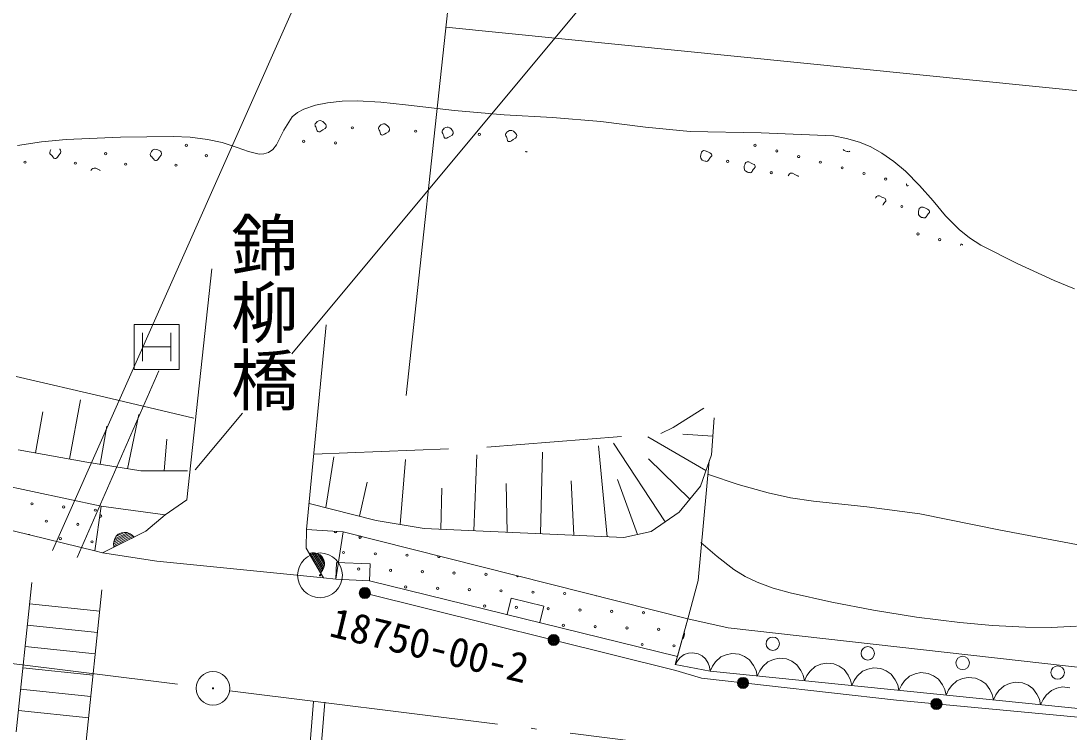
# Model space of a CAD drawing. Units: millimetres, scale not verified. Extents: x 69965 to 709965, y -3686 to 356314.
# Drawn here: x 290731 to 337327, y 273543 to 305167 of the extents above; entities that cross this region are included whole.
import ezdxf
from ezdxf.enums import TextEntityAlignment as Align

# ---------------------------------------------------------------- set-up
doc = ezdxf.new("R2010")
doc.units = ezdxf.units.MM
doc.header["$LTSCALE"] = 1000
for name, pattern in [('DASHED', [7.5, 6, -1.5]), ('DASHED_SPACED', [12, 6, -6]), ('LONG_DASHED_DOTTED', [15.25, 12, -1.5, 0.25, -1.5])]:
    doc.linetypes.add(name, pattern=pattern)
doc.layers.add('S-BGD', color=7, linetype='Continuous', lineweight=13)
doc.styles.add('@ＭＳ ゴシック', font='')
doc.styles.add('ＭＳ ゴシック', font='')
doc.styles.get('@ＭＳ ゴシック').set_extended_font_data('@MS Gothic')
doc.styles.get('ＭＳ ゴシック').set_extended_font_data('MS Gothic')

# ---------------------------------------------------------------- blocks, each defined once
blk = doc.blocks.new('BUHIN1')
at = {"color": 7, "linetype": 'Continuous', "lineweight": 13}
for radius in [0.995, 0.03]:
    blk.add_circle((0, 0), radius, dxfattribs=at)

msp = doc.modelspace()

# ---------------------------------------------------------------- linework, layer by layer
at = {"layer": 'S-BGD'}
for p, q in [((324238, 316141), (302768, 290356)), ((292137, 281617), (303598, 307461)), ((309707, 305673), (307863, 288506)), ((309622, 304886), (348296, 300991)), ((303821, 301415), (304353, 301526)), ((304353, 301526), (305017, 301602)), ((305017, 301602), (305675, 301616)), ((305675, 301616), (306736, 301556)), ((306736, 301556), (307822, 301432)), ((302781, 300903), (303024, 301098)), ((303024, 301098), (303310, 301248)), ((303310, 301248), (303821, 301415)), ((307822, 301432), (310011, 301180)), ((310011, 301180), (312212, 300986)), ((302420, 300313), (302781, 300903)), ((303802, 300561), (303816, 300593)), ((303804, 300534), (303802, 300561)), ((303816, 300593), (303839, 300620)), ((303839, 300620), (303863, 300647)), ((303863, 300647), (303904, 300689)), ((303904, 300689), (303974, 300723)), ((303974, 300723), (304030, 300734)), ((304030, 300734), (304077, 300731)), ((304077, 300731), (304149, 300698)), ((304149, 300698), (304202, 300654)), ((304202, 300654), (304241, 300607)), ((304241, 300607), (304282, 300557)), ((304282, 300557), (304296, 300505)), ((306688, 300503), (306728, 300545)), ((306728, 300545), (306799, 300578)), ((306799, 300578), (306855, 300589)), ((306855, 300589), (306902, 300587)), ((306902, 300587), (306974, 300553)), ((306974, 300553), (307027, 300509)), ((312212, 300986), (314365, 300874)), ((314365, 300874), (316515, 300702)), ((316515, 300702), (318499, 300449)), ((302091, 299655), (302420, 300313)), ((303813, 300489), (303804, 300534)), ((303838, 300452), (303813, 300489)), ((303857, 300410), (303838, 300452)), ((303875, 300354), (303857, 300410)), ((303895, 300274), (303875, 300354)), ((303932, 300246), (303895, 300274)), ((303973, 300238), (303932, 300246)), ((304012, 300240), (303973, 300238)), ((304061, 300269), (304012, 300240)), ((304145, 300324), (304061, 300269)), ((304249, 300382), (304145, 300324)), ((304293, 300447), (304249, 300382)), ((304296, 300505), (304293, 300447)), ((306627, 300417), (306641, 300449)), ((306629, 300389), (306627, 300417)), ((306638, 300345), (306629, 300389)), ((306663, 300308), (306638, 300345)), ((306641, 300449), (306664, 300475)), ((306682, 300265), (306663, 300308)), ((306664, 300475), (306688, 300503)), ((306700, 300209), (306682, 300265)), ((306720, 300129), (306700, 300209)), ((306757, 300101), (306720, 300129)), ((306798, 300094), (306757, 300101)), ((306837, 300096), (306798, 300094)), ((306886, 300125), (306837, 300096)), ((306970, 300179), (306886, 300125)), ((307073, 300238), (306970, 300179)), ((307027, 300509), (307066, 300462)), ((307066, 300462), (307107, 300413)), ((307118, 300303), (307073, 300238)), ((307107, 300413), (307121, 300361)), ((307121, 300361), (307118, 300303)), ((309452, 300273), (309466, 300305)), ((309454, 300245), (309452, 300273)), ((309463, 300201), (309454, 300245)), ((309487, 300163), (309463, 300201)), ((309466, 300305), (309488, 300331)), ((309506, 300121), (309487, 300163)), ((309488, 300331), (309512, 300359)), ((309525, 300065), (309506, 300121)), ((309512, 300359), (309553, 300400)), ((309553, 300400), (309624, 300434)), ((309624, 300434), (309679, 300445)), ((309679, 300445), (309727, 300443)), ((309727, 300443), (309799, 300409)), ((309898, 300093), (309795, 300035)), ((309799, 300409), (309852, 300365)), ((309852, 300365), (309891, 300318)), ((309891, 300318), (309932, 300268)), ((309943, 300159), (309898, 300093)), ((309932, 300268), (309946, 300216)), ((309946, 300216), (309943, 300159)), ((312276, 300128), (312290, 300160)), ((312279, 300101), (312276, 300128)), ((312288, 300056), (312279, 300101)), ((312290, 300160), (312313, 300187)), ((312313, 300187), (312337, 300214)), ((312337, 300214), (312378, 300256)), ((312378, 300256), (312449, 300290)), ((312449, 300290), (312504, 300301)), ((312504, 300301), (312552, 300298)), ((312552, 300298), (312624, 300265)), ((312624, 300265), (312677, 300221)), ((312677, 300221), (312715, 300174)), ((312715, 300174), (312757, 300124)), ((312757, 300124), (312770, 300072)), ((318499, 300449), (320487, 300256)), ((320487, 300256), (323634, 300187)), ((323634, 300187), (326849, 300054)), ((290570, 299625), (291651, 299789)), ((291651, 299789), (292744, 299892)), ((292744, 299892), (295156, 299995)), ((295156, 299995), (297499, 300035)), ((297499, 300035), (298257, 299996)), ((298257, 299996), (299031, 299896)), ((299031, 299896), (299674, 299755)), ((299674, 299755), (300350, 299542)), ((301922, 299452), (302091, 299655)), ((309545, 299985), (309525, 300065)), ((309582, 299957), (309545, 299985)), ((309623, 299950), (309582, 299957)), ((309662, 299952), (309623, 299950)), ((309711, 299980), (309662, 299952)), ((309795, 300035), (309711, 299980)), ((312312, 300019), (312288, 300056)), ((312331, 299977), (312312, 300019)), ((312350, 299921), (312331, 299977)), ((312369, 299841), (312350, 299921)), ((312407, 299813), (312369, 299841)), ((312448, 299805), (312407, 299813)), ((312486, 299807), (312448, 299805)), ((312535, 299836), (312486, 299807)), ((312620, 299891), (312535, 299836)), ((312723, 299949), (312620, 299891)), ((312767, 300014), (312723, 299949)), ((312770, 300072), (312767, 300014)), ((326849, 300054), (327439, 299944)), ((327439, 299944), (328006, 299777)), ((328006, 299777), (328513, 299564)), ((292008, 299296), (292011, 299331)), ((292020, 299271), (292008, 299296)), ((292011, 299331), (292023, 299363)), ((292044, 299233), (292020, 299271)), ((292023, 299363), (292036, 299398)), ((292036, 299398), (292060, 299451)), ((292080, 299206), (292044, 299233)), ((292112, 299173), (292080, 299206)), ((292149, 299126), (292112, 299173)), ((292413, 299192), (292353, 299111)), ((292489, 299282), (292413, 299192)), ((292439, 299471), (292461, 299458)), ((292461, 299458), (292491, 299414)), ((292509, 299359), (292489, 299282)), ((292491, 299414), (292509, 299359)), ((296480, 299208), (296482, 299242)), ((296491, 299182), (296480, 299208)), ((296482, 299242), (296494, 299275)), ((296515, 299144), (296491, 299182)), ((296494, 299275), (296507, 299309)), ((296507, 299309), (296531, 299362)), ((296531, 299362), (296585, 299419)), ((296585, 299419), (296634, 299448)), ((296634, 299448), (296679, 299462)), ((296679, 299462), (296759, 299455)), ((296759, 299455), (296823, 299432)), ((296823, 299432), (296876, 299402)), ((296876, 299402), (296932, 299369)), ((296961, 299194), (296884, 299103)), ((296932, 299369), (296963, 299325)), ((296980, 299270), (296961, 299194)), ((296963, 299325), (296980, 299270)), ((300350, 299542), (300840, 299361)), ((300840, 299361), (301317, 299248)), ((301317, 299248), (301531, 299252)), ((301531, 299252), (301734, 299316)), ((301734, 299316), (301922, 299452)), ((320947, 299142), (320954, 299210)), ((320954, 299210), (320972, 299269)), ((320972, 299269), (320991, 299330)), ((320991, 299330), (321027, 299370)), ((321027, 299370), (321076, 299400)), ((321076, 299400), (321156, 299398)), ((321156, 299398), (321261, 299344)), ((321261, 299344), (321353, 299304)), ((321353, 299304), (321404, 299279)), ((321441, 299163), (321385, 299102)), ((321404, 299279), (321427, 299248)), ((321427, 299248), (321444, 299209)), ((321444, 299209), (321441, 299163)), ((327332, 299412), (327292, 299452)), ((327399, 299372), (327332, 299412)), ((327456, 299361), (327399, 299372)), ((327493, 299356), (327456, 299361)), ((327527, 299351), (327493, 299356)), ((327561, 299357), (327527, 299351)), ((327580, 299372), (327561, 299357)), ((328513, 299564), (329006, 299290)), ((329006, 299290), (329538, 298917)), ((292195, 299058), (292149, 299126)), ((292240, 299045), (292195, 299058)), ((292281, 299052), (292240, 299045)), ((292317, 299067), (292281, 299052)), ((292353, 299111), (292317, 299067)), ((296551, 299117), (296515, 299144)), ((296584, 299084), (296551, 299117)), ((296620, 299038), (296584, 299084)), ((296666, 298970), (296620, 299038)), ((296711, 298956), (296666, 298970)), ((296752, 298964), (296711, 298956)), ((296788, 298979), (296752, 298964)), ((296824, 299023), (296788, 298979)), ((296884, 299103), (296824, 299023)), ((320958, 299063), (320947, 299142)), ((320982, 299022), (320958, 299063)), ((321022, 298982), (320982, 299022)), ((321089, 298942), (321022, 298982)), ((321147, 298930), (321089, 298942)), ((321183, 298925), (321147, 298930)), ((321217, 298921), (321183, 298925)), ((321252, 298927), (321217, 298921)), ((321273, 298944), (321252, 298927)), ((321305, 298976), (321273, 298944)), ((321323, 299017), (321305, 298976)), ((321348, 299056), (321323, 299017)), ((321385, 299102), (321348, 299056)), ((322883, 298640), (322890, 298708)), ((322890, 298708), (322908, 298767)), ((322908, 298767), (322927, 298828)), ((322927, 298828), (322963, 298868)), ((322963, 298868), (323012, 298898)), ((323012, 298898), (323092, 298896)), ((323092, 298896), (323197, 298842)), ((323197, 298842), (323289, 298802)), ((323289, 298802), (323340, 298777)), ((323340, 298777), (323363, 298746)), ((323363, 298746), (323379, 298707)), ((323379, 298707), (323377, 298661)), ((329538, 298917), (330049, 298484)), ((293830, 298521), (293885, 298577)), ((293885, 298577), (293933, 298607)), ((293933, 298607), (293979, 298621)), ((293979, 298621), (294058, 298614)), ((294058, 298614), (294123, 298591)), ((294123, 298591), (294176, 298561)), ((294176, 298561), (294232, 298528)), ((294232, 298528), (294246, 298507)), ((322894, 298561), (322883, 298640)), ((322918, 298520), (322894, 298561)), ((322958, 298480), (322918, 298520)), ((323025, 298440), (322958, 298480)), ((323083, 298428), (323025, 298440)), ((323119, 298424), (323083, 298428)), ((323153, 298419), (323119, 298424)), ((323188, 298425), (323153, 298419)), ((323209, 298442), (323188, 298425)), ((323241, 298474), (323209, 298442)), ((323259, 298515), (323241, 298474)), ((323284, 298554), (323259, 298515)), ((323321, 298600), (323284, 298554)), ((323377, 298661), (323321, 298600)), ((324847, 298275), (324863, 298327)), ((324863, 298327), (324899, 298367)), ((324899, 298367), (324948, 298396)), ((324948, 298396), (325028, 298394)), ((325028, 298394), (325133, 298340)), ((325133, 298340), (325225, 298300)), ((325225, 298300), (325276, 298275)), ((325276, 298275), (325294, 298250)), ((330049, 298484), (330684, 297846)), ((330684, 297846), (331280, 297162)), ((328722, 297281), (328735, 297323)), ((328735, 297323), (328771, 297363)), ((328771, 297363), (328820, 297392)), ((328820, 297392), (328899, 297391)), ((328899, 297391), (329005, 297337)), ((329005, 297337), (329097, 297296)), ((329097, 297296), (329148, 297271)), ((329067, 297009), (329049, 296968)), ((329092, 297048), (329067, 297009)), ((329129, 297095), (329092, 297048)), ((329184, 297155), (329129, 297095)), ((329148, 297271), (329171, 297240)), ((329171, 297240), (329187, 297202)), ((329187, 297202), (329184, 297155)), ((330652, 296759), (330671, 296821)), ((330671, 296821), (330707, 296861)), ((330707, 296861), (330756, 296890)), ((330756, 296890), (330835, 296889)), ((330835, 296889), (330941, 296835)), ((330941, 296835), (331033, 296794)), ((331280, 297162), (331841, 296506)), ((330627, 296632), (330634, 296701)), ((330638, 296554), (330627, 296632)), ((330634, 296701), (330652, 296759)), ((330662, 296513), (330638, 296554)), ((330702, 296472), (330662, 296513)), ((330769, 296432), (330702, 296472)), ((330826, 296421), (330769, 296432)), ((330863, 296416), (330826, 296421)), ((330897, 296411), (330863, 296416)), ((330932, 296417), (330897, 296411)), ((330953, 296434), (330932, 296417)), ((330985, 296466), (330953, 296434)), ((331003, 296507), (330985, 296466)), ((331028, 296546), (331003, 296507)), ((331065, 296593), (331028, 296546)), ((331033, 296794), (331084, 296769)), ((331120, 296653), (331065, 296593)), ((331084, 296769), (331107, 296738)), ((331107, 296738), (331123, 296700)), ((331123, 296700), (331120, 296653)), ((331841, 296506), (332444, 295894)), ((332444, 295894), (332906, 295523)), ((332906, 295523), (333406, 295199)), ((333406, 295199), (335028, 294380)), ((298111, 283867), (299222, 294140)), ((335028, 294380), (336670, 293618)), ((336670, 293618), (337576, 293250)), ((295765, 289668), (295765, 291668)), ((295765, 291668), (297765, 291668)), ((296140, 291293), (296140, 290043)), ((297390, 291293), (297390, 290043)), ((297765, 291668), (297765, 289668)), ((303427, 282551), (304301, 291653)), ((296140, 290668), (297390, 290668)), ((296856, 289602), (293226, 281299)), ((297765, 289668), (295765, 289668)), ((290524, 289350), (294478, 288442)), ((294478, 288442), (298422, 287508)), ((292894, 285684), (293375, 288312)), ((291372, 285955), (291697, 287780)), ((295464, 285254), (295969, 287672)), ((300574, 287720), (298474, 285198)), ((321548, 287516), (321427, 285874)), ((294258, 285451), (294548, 287139)), ((297099, 285155), (297213, 286570)), ((321183, 285174), (318598, 286665)), ((321488, 286695), (320152, 286794)), ((282131, 286188), (294297, 283593)), ((316793, 282226), (316408, 286269)), ((319374, 282893), (317077, 286391)), ((293655, 285549), (290611, 286090)), ((304286, 283524), (304636, 285783)), ((307586, 282771), (307830, 285661)), ((310871, 282490), (310993, 285874)), ((313832, 282358), (313913, 285995)), ((320469, 283897), (318628, 285691)), ((321427, 285874), (320940, 284475)), ((296066, 285155), (293655, 285549)), ((294013, 281605), (279778, 285053)), ((298133, 285155), (296066, 285155)), ((315313, 282292), (315191, 284718)), ((318142, 282330), (317259, 284779)), ((321303, 284999), (322613, 284559)), ((305776, 283144), (306126, 284657)), ((309391, 282556), (309442, 284383)), ((312352, 282424), (312301, 284596)), ((320940, 284475), (319997, 283319)), ((322613, 284559), (323944, 284175)), ((297146, 283197), (298111, 283867)), ((323944, 284175), (324946, 283962)), ((324946, 283962), (325961, 283809)), ((325961, 283809), (328330, 283561)), ((294297, 283593), (294013, 281605)), ((294013, 281605), (294297, 283593)), ((294297, 283593), (297146, 283197)), ((306522, 282954), (303540, 283714)), ((319997, 283319), (318750, 282467)), ((328330, 283561), (330689, 283254)), ((297146, 283197), (296279, 282470)), ((308651, 282589), (306522, 282954)), ((330689, 283254), (334281, 282521)), ((296279, 282470), (294350, 281519)), ((295531, 282380), (294879, 282058)), ((294905, 282141), (295448, 282408)), ((295315, 282412), (294981, 282248)), ((295059, 282337), (295198, 282405)), ((295198, 282405), (295320, 282423)), ((295320, 282423), (295446, 282418)), ((295446, 282418), (295582, 282363)), ((303409, 281717), (303427, 282551)), ((303427, 282551), (305059, 282440)), ((305059, 282440), (304723, 280335)), ((305057, 282447), (320380, 278579)), ((317533, 282193), (308651, 282589)), ((318750, 282467), (317533, 282193)), ((334281, 282521), (337889, 281846)), ((294851, 281894), (294860, 282007)), ((295663, 282305), (294856, 281907)), ((294860, 282007), (294898, 282149)), ((294861, 281840), (295713, 282260)), ((294862, 281980), (295599, 282344)), ((295763, 282215), (294866, 281773)), ((294898, 282149), (294971, 282251)), ((294971, 282251), (295059, 282337)), ((295582, 282363), (295679, 282302)), ((295679, 282302), (295763, 282215)), ((320961, 281976), (321676, 281352)), ((294350, 281519), (294013, 281605)), ((294350, 281519), (296778, 281146)), ((294866, 281773), (294851, 281894)), ((304187, 280401), (303409, 281717)), ((303544, 281489), (303663, 281514)), ((304053, 280629), (303544, 281489)), ((303610, 281500), (304094, 280682)), ((303663, 281514), (303776, 281514)), ((304135, 280735), (303677, 281510)), ((303749, 281510), (304168, 280802)), ((303776, 281514), (303920, 281486)), ((304199, 280872), (303829, 281498)), ((303913, 281478), (304221, 280958)), ((303920, 281486), (304028, 281422)), ((296778, 281146), (304187, 280401)), ((304215, 281091), (304025, 281411)), ((304028, 281422), (304120, 281340)), ((304120, 281340), (304199, 281206)), ((304199, 281206), (304227, 281086)), ((304227, 281086), (304231, 280961)), ((304757, 281085), (304726, 280335)), ((306256, 281022), (304757, 281085)), ((306225, 280273), (306256, 281022)), ((321676, 281352), (322428, 280774)), ((304133, 280720), (304053, 280629)), ((304186, 280821), (304133, 280720)), ((304231, 280961), (304186, 280821)), ((322428, 280774), (322924, 280467)), ((291207, 280193), (290520, 273546)), ((304723, 280335), (304187, 280401)), ((306228, 280273), (304723, 280335)), ((319920, 276907), (306228, 280273)), ((322924, 280467), (323457, 280207)), ((323457, 280207), (324177, 279943)), ((294331, 279870), (293635, 273138)), ((306019, 279725), (319847, 276287)), ((324177, 279943), (324933, 279731)), ((324933, 279731), (326786, 279314)), ((294233, 278920), (291109, 279243)), ((312525, 279497), (312346, 278769)), ((313982, 279139), (312525, 279497)), ((313803, 278411), (313982, 279139)), ((326786, 279314), (328634, 278960)), ((328634, 278960), (330544, 278659)), ((330544, 278659), (332475, 278416)), ((294134, 277971), (291011, 278294)), ((319816, 276551), (320380, 278579)), ((320380, 278579), (319920, 276907)), ((320380, 278579), (322169, 278177)), ((332475, 278416), (333926, 278281)), ((333926, 278281), (335397, 278205)), ((335397, 278205), (336528, 278198)), ((336528, 278198), (337665, 278251)), ((322169, 278177), (342722, 275853)), ((294036, 277021), (290913, 277344)), ((320032, 276851), (319913, 276717)), ((320216, 276991), (320032, 276851)), ((320405, 277051), (320216, 276991)), ((320599, 277073), (320405, 277051)), ((320839, 277025), (320599, 277073)), ((321009, 276932), (320839, 277025)), ((321161, 276805), (321009, 276932)), ((321279, 276605), (321161, 276805)), ((321843, 276882), (321615, 276671)), ((322086, 276984), (321843, 276882)), ((322341, 277038), (322086, 276984)), ((322667, 277005), (322341, 277038)), ((322905, 276901), (322667, 277005)), ((323124, 276752), (322905, 276901)), ((324441, 276825), (324186, 276771)), ((324766, 276792), (324441, 276825)), ((325005, 276689), (324766, 276792)), ((293938, 276071), (290814, 276395)), ((319913, 276717), (319816, 276551)), ((321365, 276246), (319816, 276551)), ((321342, 276436), (321279, 276605)), ((321365, 276246), (321342, 276436)), ((321473, 276479), (321365, 276246)), ((321615, 276671), (321473, 276479)), ((323305, 276500), (323124, 276752)), ((323410, 276283), (323305, 276500)), ((323714, 276459), (323573, 276266)), ((323942, 276669), (323714, 276459)), ((324186, 276771), (323942, 276669)), ((325223, 276539), (325005, 276689)), ((325404, 276287), (325223, 276539)), ((326042, 276456), (325814, 276246)), ((326286, 276559), (326042, 276456)), ((326540, 276613), (326286, 276559)), ((326866, 276580), (326540, 276613)), ((327105, 276476), (326866, 276580)), ((327323, 276326), (327105, 276476)), ((327504, 276075), (327323, 276326)), ((328385, 276346), (328142, 276244)), ((328640, 276400), (328385, 276346)), ((328965, 276367), (328640, 276400)), ((329204, 276263), (328965, 276367)), ((319847, 276287), (320980, 275936)), ((320980, 275936), (329651, 274959)), ((338162, 274544), (321365, 276246)), ((323464, 276033), (323410, 276283)), ((323573, 276266), (323464, 276033)), ((325510, 276070), (325404, 276287)), ((325564, 275821), (325510, 276070)), ((325672, 276054), (325564, 275821)), ((325814, 276246), (325672, 276054)), ((327609, 275857), (327504, 276075)), ((327664, 275608), (327609, 275857)), ((327913, 276033), (327772, 275841)), ((328142, 276244), (327913, 276033)), ((329422, 276114), (329204, 276263)), ((329604, 275862), (329422, 276114)), ((329709, 275645), (329604, 275862)), ((330241, 276031), (330013, 275821)), ((330485, 276133), (330241, 276031)), ((330740, 276187), (330485, 276133)), ((331065, 276154), (330740, 276187)), ((331304, 276050), (331065, 276154)), ((331522, 275901), (331304, 276050)), ((331703, 275649), (331522, 275901)), ((332585, 275921), (332341, 275818)), ((332839, 275974), (332585, 275921)), ((333165, 275942), (332839, 275974)), ((333403, 275838), (333165, 275942)), ((293840, 275122), (290716, 275445)), ((327772, 275841), (327664, 275608)), ((329763, 275395), (329709, 275645)), ((329872, 275628), (329763, 275395)), ((330013, 275821), (329872, 275628)), ((331809, 275432), (331703, 275649)), ((331863, 275183), (331809, 275432)), ((331971, 275415), (331863, 275183)), ((332113, 275608), (331971, 275415)), ((332341, 275818), (332113, 275608)), ((333622, 275688), (333403, 275838)), ((333803, 275437), (333622, 275688)), ((333908, 275219), (333803, 275437)), ((334212, 275395), (334071, 275203)), ((334440, 275605), (334212, 275395)), ((334684, 275708), (334440, 275605)), ((334939, 275762), (334684, 275708)), ((335264, 275729), (334939, 275762)), ((335503, 275625), (335264, 275729)), ((335721, 275476), (335503, 275625)), ((335902, 275224), (335721, 275476)), ((336540, 275393), (336312, 275183)), ((336784, 275495), (336540, 275393)), ((337038, 275549), (336784, 275495)), ((337364, 275516), (337038, 275549)), ((329651, 274959), (341683, 273827)), ((333962, 274970), (333908, 275219)), ((334071, 275203), (333962, 274970)), ((336008, 275007), (335902, 275224)), ((336062, 274757), (336008, 275007)), ((336170, 274990), (336062, 274757)), ((336312, 275183), (336170, 274990)), ((293742, 274172), (290618, 274495)), ((303736, 274904), (303496, 271848)), ((304234, 274865), (303992, 271783))]:
    msp.add_line(p, q, dxfattribs=at)
at = {"layer": 'S-BGD', "linetype": 'DASHED_SPACED'}
for p, q in [((319723, 287091), (321092, 287942)), ((319176, 286817), (319723, 287091)), ((311449, 286208), (319176, 286817)), ((303749, 285906), (311449, 286208))]:
    msp.add_line(p, q, dxfattribs=at)
at = {"layer": 'S-BGD', "linetype": 'DASHED'}
for p, q in [((321328, 285604), (320834, 280285)), ((320834, 280285), (320380, 278579))]:
    msp.add_line(p, q, dxfattribs=at)
at = {"layer": 'S-BGD', "linetype": 'LONG_DASHED_DOTTED'}
for p, q in [((285789, 277160), (298522, 275569)), ((300011, 275383), (355430, 268456))]:
    msp.add_line(p, q, dxfattribs=at)
at = {"layer": 'S-BGD'}
for centre, radius in [((305458, 300412), 49.8), ((308283, 300267), 49.8), ((311108, 300123), 49.8), ((298085, 299640), 49.8), ((303304, 299814), 49.8), ((304716, 299742), 49.8), ((323369, 299639), 49.8), ((294500, 299263), 49.8), ((298971, 299175), 49.8), ((324337, 299388), 49.8), ((325305, 299137), 49.8), ((290914, 298887), 49.8), ((293149, 298843), 49.8), ((295385, 298799), 49.8), ((297621, 298754), 49.8), ((322150, 298922), 49.8), ((326273, 298886), 49.8), ((327241, 298635), 49.8), ((324086, 298420), 49.8), ((328209, 298384), 49.8), ((329177, 298133), 49.8), ((329894, 296914), 49.8), ((330611, 295695), 49.8), ((331579, 295445), 49.8), ((291221, 283694), 49.8), ((292628, 283553), 49.8), ((294035, 283411), 49.8), ((291854, 282920), 49.8), ((293261, 282778), 49.8), ((292486, 282146), 49.8), ((293894, 282004), 49.8), ((305072, 281529), 49.8), ((306485, 281470), 49.8), ((307898, 281411), 49.8), ((305749, 280793), 49.8), ((307162, 280734), 49.8), ((308575, 280675), 49.8), ((309988, 280616), 49.8), ((311401, 280558), 49.8), ((307839, 279998), 49.8), ((306019, 279725), 249), ((306019, 279725), 220), ((306019, 279725), 191), ((306019, 279725), 161), ((306019, 279725), 132), ((306019, 279725), 97.5), ((306019, 279725), 67.5), ((306019, 279725), 38.7), ((306019, 279725), 7.5), ((309252, 279939), 49.8), ((310665, 279880), 49.8), ((312078, 279822), 49.8), ((313491, 279763), 49.8), ((314904, 279704), 49.8), ((311342, 279145), 49.8), ((312755, 279086), 49.8), ((314168, 279027), 49.8), ((315581, 278968), 49.8), ((316994, 278909), 49.8), ((318407, 278850), 49.8), ((314845, 278291), 49.8), ((316258, 278232), 49.8), ((317671, 278173), 49.8), ((314413, 277638), 249), ((314413, 277638), 220), ((314413, 277638), 191), ((314413, 277638), 161), ((314413, 277638), 132), ((314413, 277638), 97.5), ((319084, 278114), 49.8), ((324157, 277471), 298), ((314413, 277638), 67.5), ((314413, 277638), 38.7), ((314413, 277638), 7.5), ((318348, 277437), 49.8), ((319761, 277378), 49.8), ((328378, 277043), 298), ((332599, 276616), 298), ((336820, 276188), 298), ((299268, 275487), 746), ((322832, 275727), 249), ((322832, 275727), 220), ((322832, 275727), 191), ((322832, 275727), 161), ((322832, 275727), 132), ((299268, 275487), 22.5), ((322832, 275727), 97.5), ((322832, 275727), 67.5), ((322832, 275727), 38.7), ((322832, 275727), 7.5), ((331431, 274792), 249), ((331431, 274792), 220), ((331431, 274792), 191), ((331431, 274792), 161), ((331431, 274792), 132), ((331431, 274792), 97.5), ((331431, 274792), 67.5), ((331431, 274792), 38.7), ((331431, 274792), 7.5)]:
    msp.add_circle(centre, radius, dxfattribs=at)
for centre, radius, start, end in [((313190, 299309), 49.8, 28.2688, 140.7928), ((330145, 297882), 49.8, 121.5322, 323.4887), ((332547, 295194), 49.8, 7.9702, 203.0762), ((294271, 283152), 49.8, 214.3952, 129.344), ((304715, 282456), 49.8, 167.1521, 5.0462), ((291079, 282287), 49.8, 20.7487, 132.0254), ((305808, 282206), 49.8, 78.8071, 72.8632), ((309311, 281352), 49.8, 141.9175, 9.7528), ((312814, 280499), 49.8, 176.66, 335.0102), ((316317, 279645), 49.8, 217.1909, 294.4793), ((319936, 277898), 298, 309.6992, 19.1968)]:
    msp.add_arc(centre, radius, start, end, dxfattribs=at)

# ---------------------------------------------------------------- block references
at = {"layer": 'S-BGD', "xscale": 1000, "yscale": 1000}
msp.add_blockref('BUHIN1', (304027, 280513), dxfattribs=at)

# ---------------------------------------------------------------- texts
at = {"layer": 'S-BGD'}
for s, height, rotation, style, p in [('錦柳橋', 2199, 270, '@ＭＳ ゴシック', (299768, 296720)), ('18750-00-2', 1320, 346.4, 'ＭＳ ゴシック', (304286, 277431))]:
    msp.add_text(s, height=height, rotation=rotation, dxfattribs=dict(at, style=style)).set_placement(p, align=Align.BOTTOM_LEFT)

doc.saveas('drawing.dxf')
